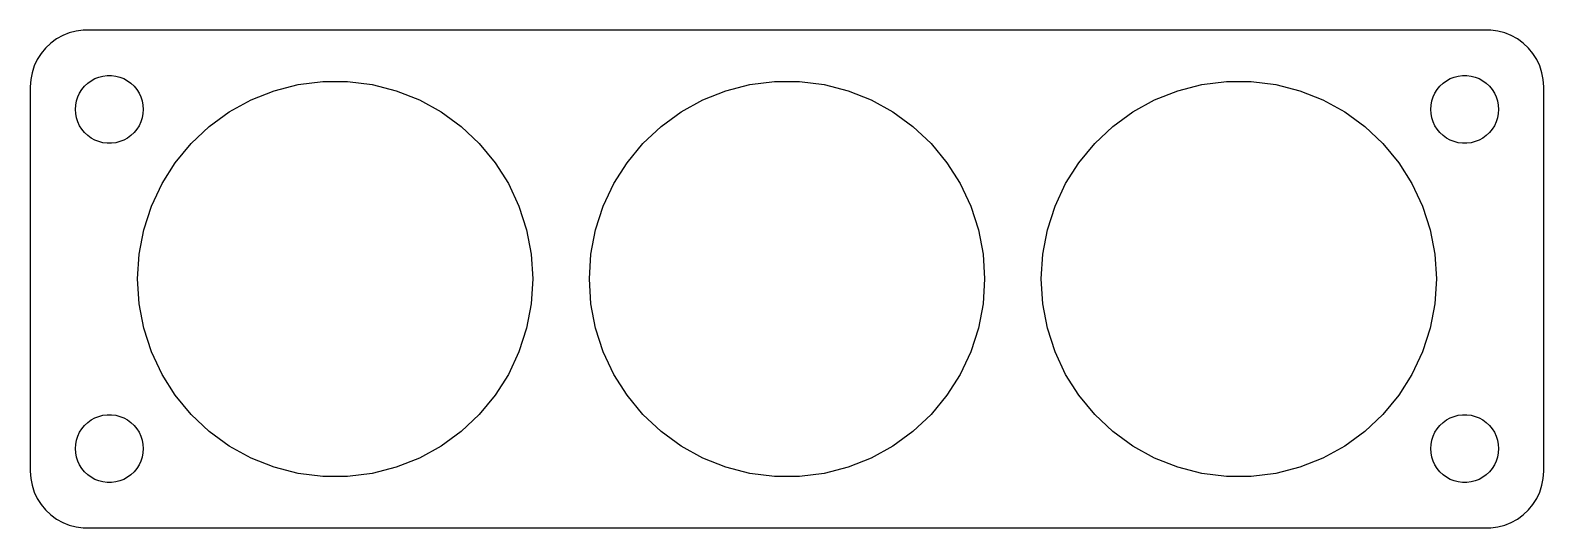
# Model space of a CAD drawing. Header units: metres. Extents: x -67 to 67, y -22 to 22.
import ezdxf

# ---------------------------------------------------------------- set-up
doc = ezdxf.new("R2010")
doc.units = ezdxf.units.M

msp = doc.modelspace()

# ---------------------------------------------------------------- linework, layer by layer
for p, q in [((-64.1289, 21.5241), (-64.6791, 21.2216)), ((-63.5451, 21.7553), (-64.1289, 21.5241)), ((-62.9369, 21.9114), (-63.5451, 21.7553)), ((-62.3139, 21.9901), (-62.9369, 21.9114)), ((62.3139, 21.9901), (-62.3139, 21.9901)), ((62.9369, 21.9114), (62.3139, 21.9901)), ((63.5451, 21.7553), (62.9369, 21.9114)), ((64.1289, 21.5241), (63.5451, 21.7553)), ((64.6791, 21.2216), (64.1289, 21.5241)), ((-65.6448, 20.4227), (-66.0451, 19.9389)), ((-65.1871, 20.8526), (-65.6448, 20.4227)), ((-64.6791, 21.2216), (-65.1871, 20.8526)), ((65.1871, 20.8526), (64.6791, 21.2216)), ((65.6448, 20.4227), (65.1871, 20.8526)), ((66.0451, 19.9389), (65.6448, 20.4227)), ((-66.6489, 18.8406), (-66.8429, 18.2434)), ((-66.3815, 19.4088), (-66.6489, 18.8406)), ((-66.0451, 19.9389), (-66.3815, 19.4088)), ((66.3815, 19.4088), (66.0451, 19.9389)), ((66.6489, 18.8406), (66.3815, 19.4088)), ((66.8429, 18.2434), (66.6489, 18.8406)), ((-66.9606, 17.6267), (-67, 17)), ((-66.8429, 18.2434), (-66.9606, 17.6267)), ((-61.9123, 17.3115), (-61.6075, 17.533)), ((-61.6075, 17.533), (-61.2773, 17.7145)), ((-61.2773, 17.7145), (-60.927, 17.8532)), ((-60.927, 17.8532), (-60.5621, 17.9469)), ((-60.5621, 17.9469), (-60.1884, 17.9941)), ((-60.1884, 17.9941), (-59.8116, 17.9941)), ((-59.8116, 17.9941), (-59.4379, 17.9469)), ((-59.4379, 17.9469), (-59.0729, 17.8532)), ((-59.0729, 17.8532), (-58.7227, 17.7145)), ((-58.7227, 17.7145), (-58.3925, 17.533)), ((-58.3925, 17.533), (-58.0877, 17.3115)), ((-43.2792, 17.19), (-41.0988, 17.4655)), ((-41.0988, 17.4655), (-38.9012, 17.4655)), ((-38.9012, 17.4655), (-36.7208, 17.19)), ((-3.27916, 17.19), (-1.09883, 17.4655)), ((-1.09883, 17.4655), (1.09883, 17.4655)), ((1.09883, 17.4655), (3.27916, 17.19)), ((36.7208, 17.19), (38.9012, 17.4655)), ((38.9012, 17.4655), (41.0988, 17.4655)), ((41.0988, 17.4655), (43.2792, 17.19)), ((58.0877, 17.3115), (58.3925, 17.533)), ((58.3925, 17.533), (58.7227, 17.7145)), ((58.7227, 17.7145), (59.0729, 17.8532)), ((59.0729, 17.8532), (59.4379, 17.9469)), ((59.4379, 17.9469), (59.8116, 17.9941)), ((59.8116, 17.9941), (60.1884, 17.9941)), ((60.1884, 17.9941), (60.5621, 17.9469)), ((60.5621, 17.9469), (60.927, 17.8532)), ((60.927, 17.8532), (61.2773, 17.7145)), ((61.2773, 17.7145), (61.6075, 17.533)), ((61.6075, 17.533), (61.9123, 17.3115)), ((66.9606, 17.6267), (66.8429, 18.2434)), ((67, 17), (66.9606, 17.6267)), ((-67, 17), (-67, -17)), ((-62.9057, 15.7461), (-62.7893, 16.1044)), ((-62.7893, 16.1044), (-62.6289, 16.4453)), ((-62.6289, 16.4453), (-62.427, 16.7634)), ((-62.427, 16.7634), (-62.1869, 17.0536)), ((-62.1869, 17.0536), (-61.9123, 17.3115)), ((-58.0877, 17.3115), (-57.8131, 17.0536)), ((-57.8131, 17.0536), (-57.5729, 16.7634)), ((-57.5729, 16.7634), (-57.3711, 16.4453)), ((-57.3711, 16.4453), (-57.2107, 16.1044)), ((-57.2107, 16.1044), (-57.0942, 15.7461)), ((-47.4511, 15.8345), (-45.4078, 16.6435)), ((-45.4078, 16.6435), (-43.2792, 17.19)), ((-36.7208, 17.19), (-34.5922, 16.6435)), ((-34.5922, 16.6435), (-32.5489, 15.8345)), ((-7.45113, 15.8345), (-5.40779, 16.6435)), ((-5.40779, 16.6435), (-3.27916, 17.19)), ((3.27916, 17.19), (5.40779, 16.6435)), ((5.40779, 16.6435), (7.45113, 15.8345)), ((32.5489, 15.8345), (34.5922, 16.6435)), ((34.5922, 16.6435), (36.7208, 17.19)), ((43.2792, 17.19), (45.4078, 16.6435)), ((45.4078, 16.6435), (47.4511, 15.8345)), ((57.0942, 15.7461), (57.2107, 16.1044)), ((57.2107, 16.1044), (57.3711, 16.4453)), ((57.3711, 16.4453), (57.5729, 16.7634)), ((57.5729, 16.7634), (57.8131, 17.0536)), ((57.8131, 17.0536), (58.0877, 17.3115)), ((61.9123, 17.3115), (62.1869, 17.0536)), ((62.1869, 17.0536), (62.427, 16.7634)), ((62.427, 16.7634), (62.6289, 16.4453)), ((62.6289, 16.4453), (62.7893, 16.1044)), ((62.7893, 16.1044), (62.9057, 15.7461)), ((67, -17), (67, 17)), ((-63, 15), (-62.9763, 15.376)), ((-62.9763, 14.624), (-63, 15)), ((-62.9763, 15.376), (-62.9057, 15.7461)), ((-57.0942, 15.7461), (-57.0237, 15.376)), ((-57.0237, 15.376), (-57, 15)), ((-57, 15), (-57.0237, 14.624)), ((-51.1549, 13.484), (-49.377, 14.7757)), ((-49.377, 14.7757), (-47.4511, 15.8345)), ((-32.5489, 15.8345), (-30.623, 14.7757)), ((-30.623, 14.7757), (-28.8451, 13.484)), ((-11.1549, 13.484), (-9.37697, 14.7757)), ((-9.37697, 14.7757), (-7.45113, 15.8345)), ((7.45113, 15.8345), (9.37697, 14.7757)), ((9.37697, 14.7757), (11.1549, 13.484)), ((28.8451, 13.484), (30.623, 14.7757)), ((30.623, 14.7757), (32.5489, 15.8345)), ((47.4511, 15.8345), (49.377, 14.7757)), ((49.377, 14.7757), (51.1549, 13.484)), ((57, 15), (57.0237, 15.376)), ((57.0237, 14.624), (57, 15)), ((57.0237, 15.376), (57.0942, 15.7461)), ((62.9057, 15.7461), (62.9763, 15.376)), ((62.9763, 15.376), (63, 15)), ((63, 15), (62.9763, 14.624)), ((-62.9057, 14.2539), (-62.9763, 14.624)), ((-62.7893, 13.8956), (-62.9057, 14.2539)), ((-62.6289, 13.5547), (-62.7893, 13.8956)), ((-62.427, 13.2366), (-62.6289, 13.5547)), ((-57.3711, 13.5547), (-57.5729, 13.2366)), ((-57.2107, 13.8956), (-57.3711, 13.5547)), ((-57.0942, 14.2539), (-57.2107, 13.8956)), ((-57.0237, 14.624), (-57.0942, 14.2539)), ((-52.7569, 11.9796), (-51.1549, 13.484)), ((-28.8451, 13.484), (-27.243, 11.9796)), ((-12.7569, 11.9796), (-11.1549, 13.484)), ((11.1549, 13.484), (12.7569, 11.9796)), ((27.243, 11.9796), (28.8451, 13.484)), ((51.1549, 13.484), (52.7569, 11.9796)), ((57.0942, 14.2539), (57.0237, 14.624)), ((57.2107, 13.8956), (57.0942, 14.2539)), ((57.3711, 13.5547), (57.2107, 13.8956)), ((57.5729, 13.2366), (57.3711, 13.5547)), ((62.6289, 13.5547), (62.427, 13.2366)), ((62.7893, 13.8956), (62.6289, 13.5547)), ((62.9057, 14.2539), (62.7893, 13.8956)), ((62.9763, 14.624), (62.9057, 14.2539)), ((-62.1869, 12.9464), (-62.427, 13.2366)), ((-61.9123, 12.6884), (-62.1869, 12.9464)), ((-61.6075, 12.467), (-61.9123, 12.6884)), ((-61.2773, 12.2855), (-61.6075, 12.467)), ((-60.927, 12.1468), (-61.2773, 12.2855)), ((-60.5621, 12.0531), (-60.927, 12.1468)), ((-59.0729, 12.1468), (-59.4379, 12.0531)), ((-58.7227, 12.2855), (-59.0729, 12.1468)), ((-58.3925, 12.467), (-58.7227, 12.2855)), ((-58.0877, 12.6884), (-58.3925, 12.467)), ((-57.8131, 12.9464), (-58.0877, 12.6884)), ((-57.5729, 13.2366), (-57.8131, 12.9464)), ((57.8131, 12.9464), (57.5729, 13.2366)), ((58.0877, 12.6884), (57.8131, 12.9464)), ((58.3925, 12.467), (58.0877, 12.6884)), ((58.7227, 12.2855), (58.3925, 12.467)), ((59.0729, 12.1468), (58.7227, 12.2855)), ((59.4379, 12.0531), (59.0729, 12.1468)), ((60.927, 12.1468), (60.5621, 12.0531)), ((61.2773, 12.2855), (60.927, 12.1468)), ((61.6075, 12.467), (61.2773, 12.2855)), ((61.9123, 12.6884), (61.6075, 12.467)), ((62.1869, 12.9464), (61.9123, 12.6884)), ((62.427, 13.2366), (62.1869, 12.9464)), ((-60.1884, 12.0059), (-60.5621, 12.0531)), ((-59.8116, 12.0059), (-60.1884, 12.0059)), ((-59.4379, 12.0531), (-59.8116, 12.0059)), ((-54.1578, 10.2862), (-52.7569, 11.9796)), ((-27.243, 11.9796), (-25.8422, 10.2862)), ((-14.1578, 10.2862), (-12.7569, 11.9796)), ((12.7569, 11.9796), (14.1578, 10.2862)), ((25.8422, 10.2862), (27.243, 11.9796)), ((52.7569, 11.9796), (54.1578, 10.2862)), ((59.8116, 12.0059), (59.4379, 12.0531)), ((60.1884, 12.0059), (59.8116, 12.0059)), ((60.5621, 12.0531), (60.1884, 12.0059)), ((-55.3354, 8.43068), (-54.1578, 10.2862)), ((-25.8422, 10.2862), (-24.6646, 8.43068)), ((-15.3354, 8.43068), (-14.1578, 10.2862)), ((14.1578, 10.2862), (15.3354, 8.43068)), ((24.6646, 8.43068), (25.8422, 10.2862)), ((54.1578, 10.2862), (55.3354, 8.43068)), ((-56.2711, 6.44217), (-55.3354, 8.43068)), ((-24.6646, 8.43068), (-23.7289, 6.44217)), ((-16.2711, 6.44217), (-15.3354, 8.43068)), ((15.3354, 8.43068), (16.2711, 6.44217)), ((23.7289, 6.44217), (24.6646, 8.43068)), ((55.3354, 8.43068), (56.2711, 6.44217)), ((-56.9502, 4.35207), (-56.2711, 6.44217)), ((-23.7289, 6.44217), (-23.0498, 4.35207)), ((-16.9502, 4.35207), (-16.2711, 6.44217)), ((16.2711, 6.44217), (16.9502, 4.35207)), ((23.0498, 4.35207), (23.7289, 6.44217)), ((56.2711, 6.44217), (56.9502, 4.35207)), ((-57.362, 2.19333), (-56.9502, 4.35207)), ((-23.0498, 4.35207), (-22.638, 2.19333)), ((-17.362, 2.19333), (-16.9502, 4.35207)), ((16.9502, 4.35207), (17.362, 2.19333)), ((22.638, 2.19333), (23.0498, 4.35207)), ((56.9502, 4.35207), (57.362, 2.19333)), ((-57.5, 0), (-57.362, 2.19333)), ((-22.638, 2.19333), (-22.5, 0)), ((-17.5, 0), (-17.362, 2.19333)), ((17.362, 2.19333), (17.5, 0)), ((22.5, 0), (22.638, 2.19333)), ((57.362, 2.19333), (57.5, 0)), ((-57.362, -2.19333), (-57.5, 0)), ((-22.5, 0), (-22.638, -2.19333)), ((-17.362, -2.19333), (-17.5, 0)), ((17.5, 0), (17.362, -2.19333)), ((22.638, -2.19333), (22.5, 0)), ((57.5, 0), (57.362, -2.19333)), ((-56.9502, -4.35207), (-57.362, -2.19333)), ((-22.638, -2.19333), (-23.0498, -4.35207)), ((-16.9502, -4.35207), (-17.362, -2.19333)), ((17.362, -2.19333), (16.9502, -4.35207)), ((23.0498, -4.35207), (22.638, -2.19333)), ((57.362, -2.19333), (56.9502, -4.35207)), ((-56.2711, -6.44217), (-56.9502, -4.35207)), ((-23.0498, -4.35207), (-23.7289, -6.44217)), ((-16.2711, -6.44217), (-16.9502, -4.35207)), ((16.9502, -4.35207), (16.2711, -6.44217)), ((23.7289, -6.44217), (23.0498, -4.35207)), ((56.9502, -4.35207), (56.2711, -6.44217)), ((-55.3354, -8.43068), (-56.2711, -6.44217)), ((-23.7289, -6.44217), (-24.6646, -8.43068)), ((-15.3354, -8.43068), (-16.2711, -6.44217)), ((16.2711, -6.44217), (15.3354, -8.43068)), ((24.6646, -8.43068), (23.7289, -6.44217)), ((56.2711, -6.44217), (55.3354, -8.43068)), ((-54.1578, -10.2862), (-55.3354, -8.43068)), ((-24.6646, -8.43068), (-25.8422, -10.2862)), ((-14.1578, -10.2862), (-15.3354, -8.43068)), ((15.3354, -8.43068), (14.1578, -10.2862)), ((25.8422, -10.2862), (24.6646, -8.43068)), ((55.3354, -8.43068), (54.1578, -10.2862)), ((-52.7569, -11.9796), (-54.1578, -10.2862)), ((-25.8422, -10.2862), (-27.243, -11.9796)), ((-12.7569, -11.9796), (-14.1578, -10.2862)), ((14.1578, -10.2862), (12.7569, -11.9796)), ((27.243, -11.9796), (25.8422, -10.2862)), ((54.1578, -10.2862), (52.7569, -11.9796)), ((-60.927, -12.1468), (-60.5621, -12.0531)), ((-60.5621, -12.0531), (-60.1884, -12.0059)), ((-60.1884, -12.0059), (-59.8116, -12.0059)), ((-59.8116, -12.0059), (-59.4379, -12.0531)), ((-59.4379, -12.0531), (-59.0729, -12.1468)), ((-51.1549, -13.484), (-52.7569, -11.9796)), ((-27.243, -11.9796), (-28.8451, -13.484)), ((-11.1549, -13.484), (-12.7569, -11.9796)), ((12.7569, -11.9796), (11.1549, -13.484)), ((28.8451, -13.484), (27.243, -11.9796)), ((52.7569, -11.9796), (51.1549, -13.484)), ((59.0729, -12.1468), (59.4379, -12.0531)), ((59.4379, -12.0531), (59.8116, -12.0059)), ((59.8116, -12.0059), (60.1884, -12.0059)), ((60.1884, -12.0059), (60.5621, -12.0531)), ((60.5621, -12.0531), (60.927, -12.1468)), ((-62.6289, -13.5547), (-62.427, -13.2366)), ((-62.427, -13.2366), (-62.1869, -12.9464)), ((-62.1869, -12.9464), (-61.9123, -12.6884)), ((-61.9123, -12.6884), (-61.6075, -12.467)), ((-61.6075, -12.467), (-61.2773, -12.2855)), ((-61.2773, -12.2855), (-60.927, -12.1468)), ((-59.0729, -12.1468), (-58.7227, -12.2855)), ((-58.7227, -12.2855), (-58.3925, -12.467)), ((-58.3925, -12.467), (-58.0877, -12.6884)), ((-58.0877, -12.6884), (-57.8131, -12.9464)), ((-57.8131, -12.9464), (-57.5729, -13.2366)), ((-57.5729, -13.2366), (-57.3711, -13.5547)), ((57.3711, -13.5547), (57.5729, -13.2366)), ((57.5729, -13.2366), (57.8131, -12.9464)), ((57.8131, -12.9464), (58.0877, -12.6884)), ((58.0877, -12.6884), (58.3925, -12.467)), ((58.3925, -12.467), (58.7227, -12.2855)), ((58.7227, -12.2855), (59.0729, -12.1468)), ((60.927, -12.1468), (61.2773, -12.2855)), ((61.2773, -12.2855), (61.6075, -12.467)), ((61.6075, -12.467), (61.9123, -12.6884)), ((61.9123, -12.6884), (62.1869, -12.9464)), ((62.1869, -12.9464), (62.427, -13.2366)), ((62.427, -13.2366), (62.6289, -13.5547)), ((-63, -15), (-62.9763, -14.624)), ((-62.9763, -14.624), (-62.9057, -14.2539)), ((-62.9057, -14.2539), (-62.7893, -13.8956)), ((-62.7893, -13.8956), (-62.6289, -13.5547)), ((-57.3711, -13.5547), (-57.2107, -13.8956)), ((-57.2107, -13.8956), (-57.0942, -14.2539)), ((-57.0942, -14.2539), (-57.0237, -14.624)), ((-57.0237, -14.624), (-57, -15)), ((-49.377, -14.7757), (-51.1549, -13.484)), ((-28.8451, -13.484), (-30.623, -14.7757)), ((-9.37697, -14.7757), (-11.1549, -13.484)), ((11.1549, -13.484), (9.37697, -14.7757)), ((30.623, -14.7757), (28.8451, -13.484)), ((51.1549, -13.484), (49.377, -14.7757)), ((57, -15), (57.0237, -14.624)), ((57.0237, -14.624), (57.0942, -14.2539)), ((57.0942, -14.2539), (57.2107, -13.8956)), ((57.2107, -13.8956), (57.3711, -13.5547)), ((62.6289, -13.5547), (62.7893, -13.8956)), ((62.7893, -13.8956), (62.9057, -14.2539)), ((62.9057, -14.2539), (62.9763, -14.624)), ((62.9763, -14.624), (63, -15)), ((-62.9763, -15.376), (-63, -15)), ((-62.9057, -15.7461), (-62.9763, -15.376)), ((-62.7893, -16.1044), (-62.9057, -15.7461)), ((-57.0942, -15.7461), (-57.2107, -16.1044)), ((-57.0237, -15.376), (-57.0942, -15.7461)), ((-57, -15), (-57.0237, -15.376)), ((-47.4511, -15.8345), (-49.377, -14.7757)), ((-45.4078, -16.6435), (-47.4511, -15.8345)), ((-32.5489, -15.8345), (-34.5922, -16.6435)), ((-30.623, -14.7757), (-32.5489, -15.8345)), ((-7.45113, -15.8345), (-9.37697, -14.7757)), ((-5.40779, -16.6435), (-7.45113, -15.8345)), ((7.45113, -15.8345), (5.40779, -16.6435)), ((9.37697, -14.7757), (7.45113, -15.8345)), ((32.5489, -15.8345), (30.623, -14.7757)), ((34.5922, -16.6435), (32.5489, -15.8345)), ((47.4511, -15.8345), (45.4078, -16.6435)), ((49.377, -14.7757), (47.4511, -15.8345)), ((57.0237, -15.376), (57, -15)), ((57.0942, -15.7461), (57.0237, -15.376)), ((57.2107, -16.1044), (57.0942, -15.7461)), ((62.9057, -15.7461), (62.7893, -16.1044)), ((62.9763, -15.376), (62.9057, -15.7461)), ((63, -15), (62.9763, -15.376)), ((-67, -17), (-66.9606, -17.6267)), ((-62.6289, -16.4453), (-62.7893, -16.1044)), ((-62.427, -16.7634), (-62.6289, -16.4453)), ((-62.1869, -17.0536), (-62.427, -16.7634)), ((-61.9123, -17.3115), (-62.1869, -17.0536)), ((-61.6075, -17.533), (-61.9123, -17.3115)), ((-58.0877, -17.3115), (-58.3925, -17.533)), ((-57.8131, -17.0536), (-58.0877, -17.3115)), ((-57.5729, -16.7634), (-57.8131, -17.0536)), ((-57.3711, -16.4453), (-57.5729, -16.7634)), ((-57.2107, -16.1044), (-57.3711, -16.4453)), ((-43.2792, -17.19), (-45.4078, -16.6435)), ((-41.0988, -17.4655), (-43.2792, -17.19)), ((-36.7208, -17.19), (-38.9012, -17.4655)), ((-34.5922, -16.6435), (-36.7208, -17.19)), ((-3.27916, -17.19), (-5.40779, -16.6435)), ((-1.09883, -17.4655), (-3.27916, -17.19)), ((3.27916, -17.19), (1.09883, -17.4655)), ((5.40779, -16.6435), (3.27916, -17.19)), ((36.7208, -17.19), (34.5922, -16.6435)), ((38.9012, -17.4655), (36.7208, -17.19)), ((43.2792, -17.19), (41.0988, -17.4655)), ((45.4078, -16.6435), (43.2792, -17.19)), ((57.3711, -16.4453), (57.2107, -16.1044)), ((57.5729, -16.7634), (57.3711, -16.4453)), ((57.8131, -17.0536), (57.5729, -16.7634)), ((58.0877, -17.3115), (57.8131, -17.0536)), ((58.3925, -17.533), (58.0877, -17.3115)), ((61.9123, -17.3115), (61.6075, -17.533)), ((62.1869, -17.0536), (61.9123, -17.3115)), ((62.427, -16.7634), (62.1869, -17.0536)), ((62.6289, -16.4453), (62.427, -16.7634)), ((62.7893, -16.1044), (62.6289, -16.4453)), ((66.9606, -17.6267), (67, -17)), ((-66.9606, -17.6267), (-66.8429, -18.2434)), ((-66.8429, -18.2434), (-66.6489, -18.8406)), ((-61.2773, -17.7145), (-61.6075, -17.533)), ((-60.927, -17.8532), (-61.2773, -17.7145)), ((-60.5621, -17.9469), (-60.927, -17.8532)), ((-60.1884, -17.9941), (-60.5621, -17.9469)), ((-59.8116, -17.9941), (-60.1884, -17.9941)), ((-59.4379, -17.9469), (-59.8116, -17.9941)), ((-59.0729, -17.8532), (-59.4379, -17.9469)), ((-58.7227, -17.7145), (-59.0729, -17.8532)), ((-58.3925, -17.533), (-58.7227, -17.7145)), ((-38.9012, -17.4655), (-41.0988, -17.4655)), ((1.09883, -17.4655), (-1.09883, -17.4655)), ((41.0988, -17.4655), (38.9012, -17.4655)), ((58.7227, -17.7145), (58.3925, -17.533)), ((59.0729, -17.8532), (58.7227, -17.7145)), ((59.4379, -17.9469), (59.0729, -17.8532)), ((59.8116, -17.9941), (59.4379, -17.9469)), ((60.1884, -17.9941), (59.8116, -17.9941)), ((60.5621, -17.9469), (60.1884, -17.9941)), ((60.927, -17.8532), (60.5621, -17.9469)), ((61.2773, -17.7145), (60.927, -17.8532)), ((61.6075, -17.533), (61.2773, -17.7145)), ((66.6489, -18.8406), (66.8429, -18.2434)), ((66.8429, -18.2434), (66.9606, -17.6267)), ((-66.6489, -18.8406), (-66.3815, -19.4088)), ((-66.3815, -19.4088), (-66.0451, -19.9389)), ((-66.0451, -19.9389), (-65.6448, -20.4227)), ((65.6448, -20.4227), (66.0451, -19.9389)), ((66.0451, -19.9389), (66.3815, -19.4088)), ((66.3815, -19.4088), (66.6489, -18.8406)), ((-65.6448, -20.4227), (-65.1871, -20.8526)), ((-65.1871, -20.8526), (-64.6791, -21.2216)), ((-64.6791, -21.2216), (-64.1289, -21.5241)), ((64.1289, -21.5241), (64.6791, -21.2216)), ((64.6791, -21.2216), (65.1871, -20.8526)), ((65.1871, -20.8526), (65.6448, -20.4227)), ((-64.1289, -21.5241), (-63.5451, -21.7553)), ((-63.5451, -21.7553), (-62.9369, -21.9114)), ((-62.9369, -21.9114), (-62.3139, -21.9901)), ((-62.3139, -21.9901), (62.3139, -21.9901)), ((62.3139, -21.9901), (62.9369, -21.9114)), ((62.9369, -21.9114), (63.5451, -21.7553)), ((63.5451, -21.7553), (64.1289, -21.5241))]:
    msp.add_line(p, q)

doc.saveas('drawing.dxf')
